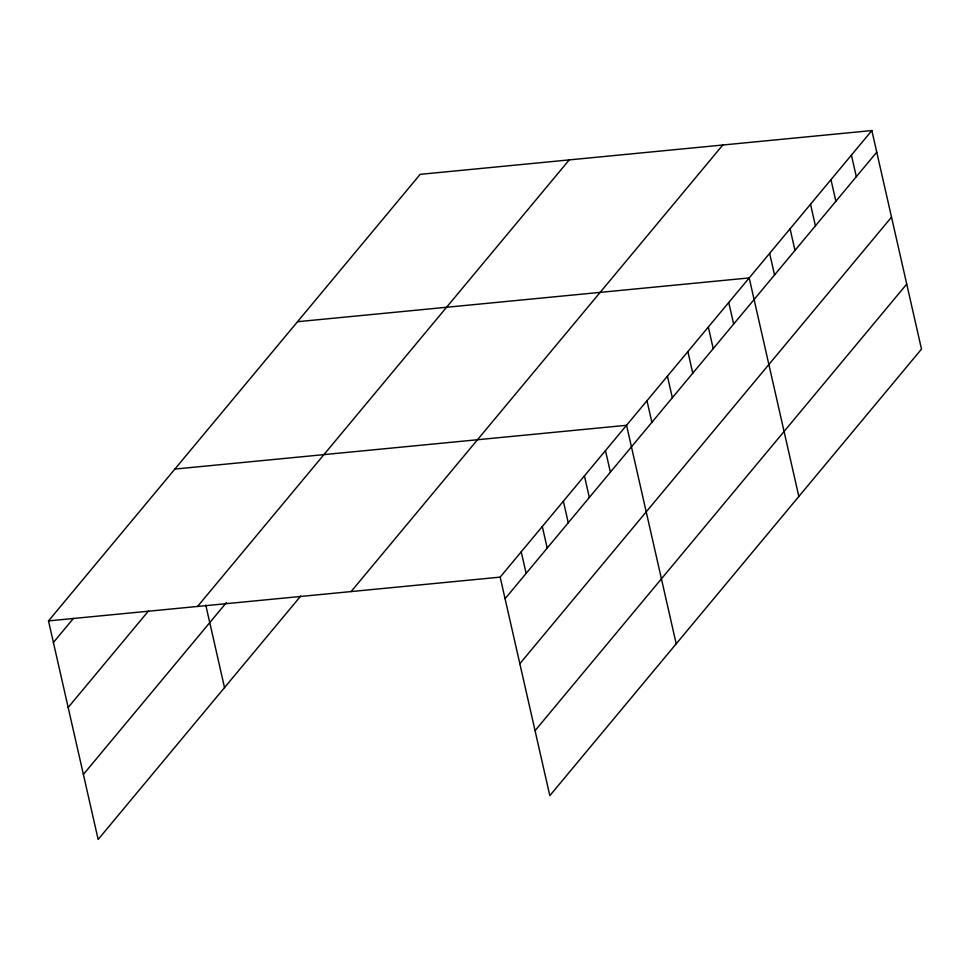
<?xml version="1.0" encoding="UTF-8"?>
<svg xmlns="http://www.w3.org/2000/svg" width="970" height="970" viewBox="0 0 970 970"><rect width="100%" height="100%" fill="white"/><g stroke="black" fill="none" stroke-linecap="round" stroke-linejoin="round"><path stroke-width="1.45" d="M300.712 596.065L98.152 839.438L48.5 620.897L420.18 174.345L871.848 130.562L921.5 349.103L549.82 795.655L500.168 577.126L871.848 130.562M53.398 642.479L73.502 618.326M68.167 707.469L148.592 610.857M197.553 606.456L569.232 159.892M83.384 774.436L226.483 602.515M351.116 591.567L722.795 145.015M505.079 598.696L876.759 152.144M519.847 663.698L891.515 217.147M535.052 730.665L906.732 284.101M297.523 321.713L749.192 277.929L798.843 496.458M174.867 469.068L626.547 425.296L676.199 643.825M48.5 620.897L500.168 577.126M851.405 155.127L856.316 176.71M830.963 179.68L835.873 201.263M810.52 204.246L815.43 225.828M790.077 228.811L794.988 250.393M769.634 253.364L774.545 274.946M728.749 302.494L733.659 324.065M708.318 327.048L713.217 348.63M687.875 351.613L692.774 373.195M667.433 376.166L672.331 397.748M646.99 400.731L651.888 422.314M605.486 450.601L610.385 472.172M584.425 475.906L589.323 497.477M563.364 501.211L568.262 522.781M542.303 526.516L547.201 548.086M521.229 551.821L526.14 573.391M205.785 605.147L224.519 687.609"/></g></svg>
